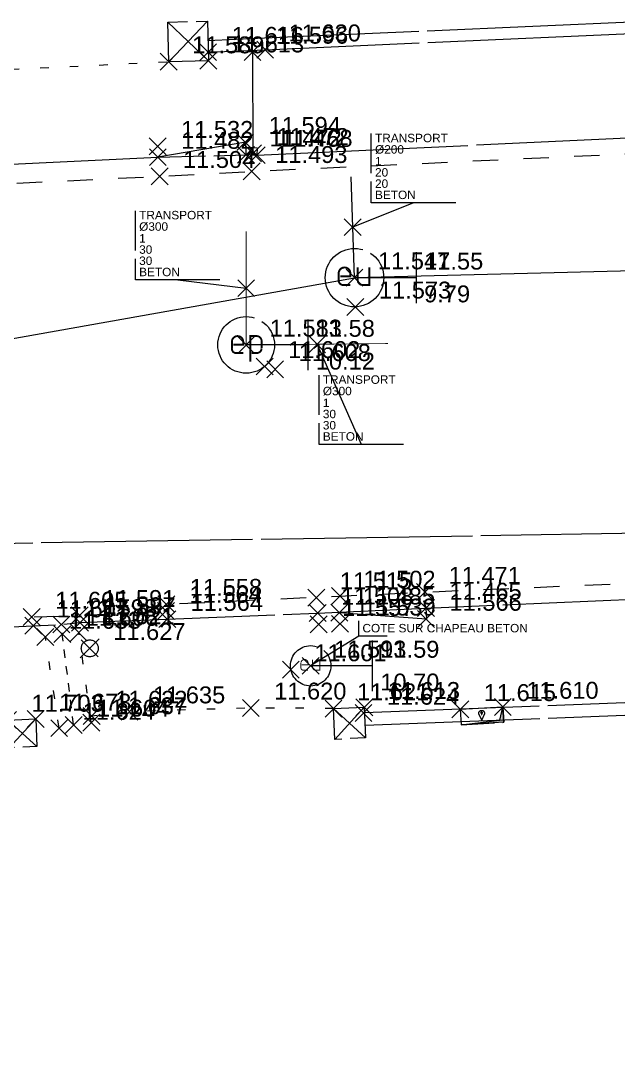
# Model space of a CAD drawing. Header units: metres. Extents: x 1224602 to 1224842, y 7187490 to 7187733.
# Drawn here: x 1224680.37 to 1224687.43, y 7187587.84 to 7187600.23 of the extents above; entities that cross this region are included whole.
import ezdxf
from ezdxf.enums import TextEntityAlignment as Align

# ---------------------------------------------------------------- set-up
doc = ezdxf.new("R2010")
doc.units = ezdxf.units.M
doc.header["$PDMODE"] = 3
doc.header["$PDSIZE"] = 0.1
for name, pattern in [('LL_0822', [2.5, 2.5, 0]), ('LL_0824', [0.35, 0.1, -0.25]), ('LL_0827', [0.2, 0.1, -0.1]), ('LL_0829', [0.6, 0.3, -0.3]), ('SL_1146', [2.5, 2.5, 0]), ('Socle_Continu', [2.5, 2.5, 0]), ('YL_2901', [2.5, 2.5, 0])]:
    doc.linetypes.add(name, pattern=pattern)
for name, color, linetype, lineweight in [('CLOTU_SCS', 212, 'Socle_Continu', 13), ('EAUPO_SCS', 140, 'Socle_Continu', 13), ('GAZFL_SCS', 40, 'Socle_Continu', 13), ('SIGTA_SCI', 7, 'Socle_Continu', 13), ('SIGTO_SCI', 255, 'Socle_Continu', 13), ('VOIRI_SCS', 7, 'Socle_Continu', 13)]:
    doc.layers.add(name, color=color, linetype=linetype, lineweight=lineweight)
for name, color, linetype, lineweight, true_color in [('EAUPL_PSI', 5, 'Socle_Continu', 13, 0x0000ff), ('EAUPL_SCI', 5, 'Socle_Continu', 13, 0x0000ff), ('EAUPL_SCS', 5, 'Socle_Continu', 13, 0x0000ff), ('EAUPL_SCT', 5, 'Socle_Continu', 13, 0x0000ff), ('EAUUS_PSI', 7, 'Socle_Continu', 13, 0x7f3f00), ('EAUUS_SCI', 7, 'Socle_Continu', 13, 0x7f3f00), ('EAUUS_SCS', 7, 'Socle_Continu', 13, 0x7f3f00), ('EAUUS_SCT', 7, 'Socle_Continu', 13, 0x7f3f00), ('SIGTS_PSS', 7, 'Socle_Continu', 13, 0x9966cc)]:
    doc.layers.add(name, color=color, linetype=linetype, lineweight=lineweight, true_color=true_color)
doc.styles.add('Reseaux', font='arial.ttf')
doc.styles.get("Standard").update_dxf_attribs({"font": 'arial.ttf'})
doc.styles.add('Style_2', font='WINGDNG3.TTF')
doc.linetypes.add('BL_0068', pattern='A,0.508,-0.254,["}",Style_2,S=0.254,R=0,X=-0.2,Y=-0.12],0.254', length=1.016)
doc.linetypes.add('BL_0101', pattern='A,3,-0.2,0.2,-0.381,["ep",Standard,S=0.254,R=0,X=-0.2,Y=-0.1],-0.381,0.2,-0.2', length=4.562)
doc.linetypes.add('CL_0181', pattern='A,3,-0.15,0.4,-0.381,["eu",Standard,S=0.254,R=0,X=-0.2,Y=-0.1],-0.381,0.4,-0.15', length=4.862)

# ---------------------------------------------------------------- blocks, each defined once
blk = doc.blocks.new('YP_1521')
at = {"layer": 'SIGTO_SCI', "color": 7, "linetype": 'Socle_Continu'}
blk.add_point((0, 0), dxfattribs=at)
at = {"layer": 'SIGTA_SCI', "linetype": 'Socle_Continu'}
blk.add_attdef('ALT', (0.278, 0.099), '', height=0.2, dxfattribs=at)
at = {"layer": 'SIGTA_SCI', "linetype": 'Socle_Continu', "flags": 9}
blk.add_attdef('CALQUE_ALT', (1.69, -1.18), '', height=0.2, dxfattribs=at)
at = {"layer": 'SIGTO_SCI', "linetype": 'Socle_Continu', "flags": 9}
for tag, p in [('ID', (1.69, 0.105)), ('NATURE', (1.69, -0.216)), ('FAMILLE', (1.69, -0.538)), ('CALQUE', (1.69, -0.859)), ('PCRS', (1.69, -1.823))]:
    blk.add_attdef(tag, p, '', height=0.2, dxfattribs=at)
blk = doc.blocks.new('CP_0162')
at = {"layer": 'EAUUS_SCS', "linetype": 'Socle_Continu', "const_width": 0.025, "flags": 128}
for points in [[(-0.063, -0.111), (-0.174, -0.111, -0.405328), (-0.241, -0.045), (-0.241, 0.067, -0.999132), (-0.063, 0.067), (-0.063, 0.022), (-0.218, 0.022)], [(0.048, 0.155), (0.048, -0.034, 0.410802), (0.125, -0.111), (0.225, -0.111), (0.225, 0.155)]]:
    blk.add_lwpolyline(points, format="xyb", dxfattribs=at)
at = {"layer": 'EAUUS_SCS', "linetype": 'Socle_Continu'}
blk.add_circle((0, 0), 0.5, dxfattribs=at)
at = {"layer": 'EAUUS_SCS', "linetype": 'Socle_Continu', "flags": 9}
for tag, p in [('ID', (0.918, 0.522)), ('NATURE', (0.918, 0.2)), ('FAMILLE', (0.918, -0.121)), ('CALQUE', (0.918, -0.442)), ('PCRS', (0.918, -0.763))]:
    blk.add_attdef(tag, p, '', height=0.2, dxfattribs=at)
blk = doc.blocks.new('AP_0001')
at = {"layer": 'EAUPO_SCS', "linetype": 'Socle_Continu'}
blk.add_line((0.113, 0.113), (-0.113, -0.113), dxfattribs=at)
blk.add_circle((0, 0), 0.1, dxfattribs=at)
at = {"layer": 'EAUPO_SCS', "linetype": 'Socle_Continu', "flags": 9}
for tag, p in [('ID', (0.809, 0.507)), ('NATURE', (0.809, 0.186)), ('FAMILLE', (0.809, -0.135)), ('CALQUE', (0.809, -0.456)), ('PCRS', (0.809, -0.778))]:
    blk.add_attdef(tag, p, '', height=0.2, dxfattribs=at)
blk = doc.blocks.new('CP_0161')
at = {"layer": 'EAUUS_SCS', "linetype": 'Socle_Continu', "const_width": 0.0333, "flags": 128}
for points in [[(-0.071, -0.125), (-0.195, -0.125, -0.405328), (-0.27, -0.05), (-0.27, 0.075, -0.999132), (-0.071, 0.075), (-0.071, 0.025), (-0.245, 0.025)], [(0.054, 0.175), (0.054, -0.038, 0.410802), (0.141, -0.125), (0.253, -0.125), (0.253, 0.175)]]:
    blk.add_lwpolyline(points, format="xyb", dxfattribs=at)
at = {"layer": 'EAUUS_SCS', "linetype": 'Socle_Continu'}
blk.add_circle((0, 0), 0.5, dxfattribs=at)
at = {"layer": 'EAUUS_SCS', "linetype": 'Socle_Continu', "flags": 9}
for tag, p in [('ID', (0.989, 0.577)), ('NATURE', (0.989, 0.255)), ('FAMILLE', (0.989, -0.066)), ('CALQUE', (0.989, -0.387)), ('PCRS', (0.989, -0.709)), ('TYPE', (0.989, -1.03))]:
    blk.add_attdef(tag, p, '', height=0.2, dxfattribs=at)
blk = doc.blocks.new('BP_0081')
at = {"layer": 'EAUPL_SCS', "linetype": 'Socle_Continu', "const_width": 0.0333, "flags": 128}
for points in [[(-0.051, -0.144), (-0.176, -0.144, -0.424), (-0.251, -0.069), (-0.251, 0.056, -0.997785), (-0.051, 0.056), (-0.051, 0.006), (-0.226, 0.006)], [(0.073, -0.295), (0.073, 0.156), (0.186, 0.156, -0.410802), (0.273, 0.068), (0.273, -0.062, -0.396178), (0.186, -0.144), (0.098, -0.144)]]:
    blk.add_lwpolyline(points, format="xyb", dxfattribs=at)
at = {"layer": 'EAUPL_SCS', "linetype": 'Socle_Continu'}
blk.add_circle((0, 0), 0.5, dxfattribs=at)
at = {"layer": 'EAUPL_SCS', "linetype": 'Socle_Continu', "flags": 9}
for tag, p in [('ID', (0.931, 0.67)), ('NATURE', (0.931, 0.348)), ('FAMILLE', (0.931, 0.027)), ('CALQUE', (0.931, -0.294)), ('PCRS', (0.931, -0.615)), ('TYPE', (0.931, -0.937))]:
    blk.add_attdef(tag, p, '', height=0.2, dxfattribs=at)
blk = doc.blocks.new('LP_0842')
at = {"layer": 'VOIRI_SCS', "linetype": 'Socle_Continu', "flags": 128}
blk.add_lwpolyline([(1, 0), (1, 0.5), (0, 0)], dxfattribs=at)
at = {"layer": 'VOIRI_SCS', "linetype": 'Socle_Continu', "flags": 9}
for tag, p in [('ID', (1.488, 0.614)), ('NATURE', (1.488, 0.292)), ('FAMILLE', (1.488, -0.029)), ('CALQUE', (1.488, -0.35)), ('PCRS', (1.488, -0.672))]:
    blk.add_attdef(tag, p, '', height=0.2, dxfattribs=at)
blk = doc.blocks.new('BP_0091')
at = {"layer": 'EAUPL_SCS', "linetype": 'Socle_Continu'}
h = blk.add_hatch(color=256, dxfattribs=at)
h.dxf.hatch_style = 1
h.paths.add_polyline_path([(0.094, 0), (0.906, 0, 0.388383)])
blk.add_line((0.906, 0), (0.094, 0), dxfattribs=at)
at = {"layer": 'EAUPL_SCS', "linetype": 'Socle_Continu', "flags": 128}
blk.add_lwpolyline([(0, 0), (0, 0.505), (1, 0.505), (1, 0)], close=True, dxfattribs=at)
at = {"layer": 'EAUPL_SCS', "linetype": 'Socle_Continu'}
blk.add_arc((0.5, -0.444), 0.602, 47.54938, 132.45062, dxfattribs=at)
at = {"layer": 'EAUPL_SCS', "linetype": 'Socle_Continu', "flags": 9}
for tag, p in [('NATURE', (1.448, 0.587)), ('ID', (1.448, 0.909)), ('CALQUE', (1.448, -0.055)), ('FAMILLE', (1.448, 0.266)), ('PCRS', (1.448, -0.377))]:
    blk.add_attdef(tag, p, '', height=0.2, dxfattribs=at)
blk = doc.blocks.new('LP_0841')
at = {"layer": 'VOIRI_SCS', "linetype": 'Socle_Continu', "flags": 128}
blk.add_lwpolyline([(0, 0), (0, 0.5), (1, 0)], dxfattribs=at)
at = {"layer": 'VOIRI_SCS', "linetype": 'Socle_Continu', "flags": 9}
for tag, p in [('ID', (1.428, 0.548)), ('NATURE', (1.428, 0.227)), ('FAMILLE', (1.428, -0.095)), ('CALQUE', (1.428, -0.416)), ('PCRS', (1.428, -0.737))]:
    blk.add_attdef(tag, p, '', height=0.2, dxfattribs=at)
blk = doc.blocks.new('JP_0703')
at = {"layer": 'GAZFL_SCS', "linetype": 'Socle_Continu'}
blk.add_hatch(color=256, dxfattribs=at).paths.add_polyline_path([(0, 0), (0, 0.359), (1, 0.359), (0.088, 0.3)])
h = blk.add_hatch(color=256, dxfattribs=at)
edge = h.paths.add_edge_path()
edge.add_line((0.505, 0.179), (0.471, 0.106))
edge.add_line((0.471, 0.106), (0.471, 0.096))
edge.add_ellipse((0.505, 0.099), major_axis=(-0.0336, 0), ratio=0.758629, start_angle=5.446, end_angle=174.554)
edge.add_line((0.538, 0.096), (0.538, 0.106))
edge.add_line((0.538, 0.106), (0.505, 0.179))
at = {"layer": 'GAZFL_SCS', "linetype": 'Socle_Continu', "flags": 128}
blk.add_lwpolyline([(0, 0.359), (0, 0), (1, 0), (1, 0.359)], close=True, dxfattribs=at)
at = {"layer": 'GAZFL_SCS', "linetype": 'Socle_Continu'}
blk.add_lwpolyline([(0, 0), (0, 0.359), (1, 0.359), (0.088, 0.3)], close=True, dxfattribs=at)
blk.add_lwpolyline([(0.578, 0.106), (0.578, 0.124), (0.505, 0.281), (0.432, 0.124), (0.432, 0.106, 0.066358), (0.436, 0.095, 0.1059), (0.452, 0.076, 0.086348), (0.476, 0.064, 0.076263), (0.505, 0.059, 0.076263), (0.534, 0.064, 0.086348), (0.557, 0.076, 0.1059), (0.574, 0.095, 0.066358)], format="xyb", close=True, dxfattribs=at)
at = {"layer": 'GAZFL_SCS', "linetype": 'Socle_Continu', "flags": 9}
for tag, p in [('ID', (1.013, 0.696)), ('NATURE', (1.013, 0.374)), ('FAMILLE', (1.013, 0.053)), ('CALQUE', (1.013, -0.268)), ('PCRS', (1.013, -0.589))]:
    blk.add_attdef(tag, p, '', height=0.2, dxfattribs=at)
blk = doc.blocks.new('SP_1162')
at = {"layer": 'CLOTU_SCS', "linetype": 'Socle_Continu'}
for p, q in [((0, 0), (1, 1)), ((0, 1), (1, 0))]:
    blk.add_line(p, q, dxfattribs=at)
at = {"layer": 'CLOTU_SCS', "linetype": 'Socle_Continu', "flags": 128}
blk.add_lwpolyline([(1, 0), (0, 0), (0, 1), (1, 1)], close=True, dxfattribs=at)
at = {"layer": 'CLOTU_SCS', "linetype": 'Socle_Continu', "flags": 9}
for tag, p in [('ID', (1.089, 0.299)), ('NATURE', (1.089, -0.022)), ('FAMILLE', (1.089, -0.344)), ('CALQUE', (1.089, -0.665)), ('PCRS', (1.089, -0.986))]:
    blk.add_attdef(tag, p, '', height=0.2, dxfattribs=at)
blk = doc.blocks.new('*U73')
at = {"layer": 'EAUUS_SCI', "linetype": 'Socle_Continu'}
blk.add_line((1.138, 0.705), (0, 0), dxfattribs=at)
at = {"layer": 'EAUUS_SCI', "linetype": 'Socle_Continu', "flags": 128}
blk.add_lwpolyline([(1.811, 0.705), (1.138, 0.705), (1.138, 1.062)], dxfattribs=at)
at = {"layer": 'EAUUS_SCI', "linetype": 'Socle_Continu'}
blk.add_point((0, 0), dxfattribs=at)
blk.add_attdef('TXT', (1.226, 0.792), '', height=0.2, dxfattribs=at)
at = {"layer": 'EAUUS_SCI', "linetype": 'Socle_Continu', "flags": 9}
for tag, p in [('ID', (1.967, 0.144)), ('NATURE', (1.967, -0.177)), ('FAMILLE', (1.967, -0.499)), ('CALQUE', (1.967, -0.82)), ('PCRS', (1.967, -1.141))]:
    blk.add_attdef(tag, p, '', height=0.2, dxfattribs=at)
blk = doc.blocks.new('CP_2101')
at = {"layer": 'EAUUS_PSI', "linetype": 'Socle_Continu'}
blk.add_line((0.733, 0), (0, 0), dxfattribs=at)
at = {"layer": 'EAUUS_PSI', "linetype": 'Socle_Continu', "flags": 128}
blk.add_lwpolyline([(0.733, -0.3), (0.733, 0.3)], dxfattribs=at)
at = {"layer": 'EAUUS_PSI', "linetype": 'Socle_Continu'}
blk.add_point((0, 0), dxfattribs=at)
at = {"layer": 'EAUUS_PSI', "linetype": 'Socle_Continu', "style": 'Reseaux', "flags": 9}
for tag, p in [('ID', (2.525, 0.541)), ('NATURE', (2.525, 0.22))]:
    blk.add_attdef(tag, p, '', height=0.2, dxfattribs=at)
at = {"layer": 'EAUUS_PSI', "linetype": 'Socle_Continu'}
for tag, p in [('TAMPON', (0.824, 0.196)), ('RADIER', (0.824, -0.192))]:
    blk.add_attdef(tag, text='', height=0.2, dxfattribs=at).set_placement(p, align=Align.MIDDLE_LEFT)
at = {"layer": 'EAUUS_PSI', "linetype": 'Socle_Continu', "flags": 9}
for tag, p in [('FAMILLE', (2.525, -0.101)), ('CALQUE', (2.525, -0.423))]:
    blk.add_attdef(tag, p, '', height=0.2, dxfattribs=at)
blk = doc.blocks.new('*U74')
at = {"layer": 'EAUUS_SCI', "linetype": 'Socle_Continu'}
blk.add_line((1.439, 0.578), (0, 0), dxfattribs=at)
at = {"layer": 'EAUUS_SCI', "linetype": 'Socle_Continu', "flags": 128}
blk.add_lwpolyline([(2.439, 0.578), (0.439, 0.578), (0.439, 2.216)], dxfattribs=at)
at = {"layer": 'EAUUS_SCI', "linetype": 'Socle_Continu'}
blk.add_point((0, 0), dxfattribs=at)
for tag, p in [('TYPE', (0.528, 2.011)), ('DIAM', (0.528, 1.741)), ('NBR', (0.528, 1.462)), ('LARG', (0.528, 1.197)), ('HAUT', (0.528, 0.931)), ('MATER', (0.528, 0.665))]:
    blk.add_attdef(tag, p, '', height=0.2, dxfattribs=at)
at = {"layer": 'EAUUS_SCI', "linetype": 'Socle_Continu', "flags": 9}
for tag, p in [('ID', (2.47, 1.418)), ('NATURE', (2.47, 1.097)), ('FAMILLE', (2.47, 0.776)), ('CALQUE', (2.47, 0.454))]:
    blk.add_attdef(tag, p, '', height=0.2, dxfattribs=at)
blk = doc.blocks.new('*U52')
at = {"layer": 'EAUPL_PSI', "linetype": 'Socle_Continu'}
blk.add_line((0.733, 0), (0, 0), dxfattribs=at)
at = {"layer": 'EAUPL_PSI', "linetype": 'Socle_Continu', "flags": 128}
blk.add_lwpolyline([(0.733, -0.3), (0.733, 0.3)], dxfattribs=at)
at = {"layer": 'EAUPL_PSI', "linetype": 'Socle_Continu'}
blk.add_point((0, 0), dxfattribs=at)
for tag, p in [('TAMPON', (0.824, 0.196)), ('RADIER', (0.824, -0.192))]:
    blk.add_attdef(tag, text='', height=0.2, dxfattribs=at).set_placement(p, align=Align.MIDDLE_LEFT)
at = {"layer": 'EAUPL_PSI', "linetype": 'Socle_Continu', "style": 'Reseaux', "flags": 9}
for tag, p in [('ID', (2.428, 0.07)), ('NATURE', (2.428, -0.251))]:
    blk.add_attdef(tag, p, '', height=0.2, dxfattribs=at)
at = {"layer": 'EAUPL_PSI', "linetype": 'Socle_Continu', "flags": 9}
for tag, p in [('FAMILLE', (2.428, -0.573)), ('CALQUE', (2.428, -0.894))]:
    blk.add_attdef(tag, p, '', height=0.2, dxfattribs=at)
blk = doc.blocks.new('*U54')
at = {"layer": 'EAUPL_SCI', "linetype": 'Socle_Continu'}
blk.add_line((1.047, -2.371), (0, 0), dxfattribs=at)
at = {"layer": 'EAUPL_SCI', "linetype": 'Socle_Continu', "flags": 128}
blk.add_lwpolyline([(2.047, -2.371), (0.047, -2.371), (0.047, -0.732)], dxfattribs=at)
at = {"layer": 'EAUPL_SCI', "linetype": 'Socle_Continu'}
blk.add_point((0, 0), dxfattribs=at)
at = {"layer": 'EAUPL_SCI', "linetype": 'Socle_Continu', "flags": 9}
for tag, p in [('ID', (2.47, 1.418)), ('NATURE', (2.47, 1.097)), ('FAMILLE', (2.47, 0.776)), ('CALQUE', (2.47, 0.454))]:
    blk.add_attdef(tag, p, '', height=0.2, dxfattribs=at)
at = {"layer": 'EAUPL_SCI', "linetype": 'Socle_Continu'}
for tag, p in [('TYPE', (0.135, -0.937)), ('DIAM', (0.135, -1.208)), ('NBR', (0.135, -1.486)), ('LARG', (0.135, -1.752)), ('HAUT', (0.135, -2.018)), ('MATER', (0.135, -2.283))]:
    blk.add_attdef(tag, p, '', height=0.2, dxfattribs=at)
blk = doc.blocks.new('*U75')
at = {"layer": 'EAUPL_SCI', "linetype": 'Socle_Continu'}
blk.add_line((-1.62, 0.195), (0, 0), dxfattribs=at)
at = {"layer": 'EAUPL_SCI', "linetype": 'Socle_Continu', "flags": 128}
blk.add_lwpolyline([(-0.62, 0.195), (-2.62, 0.195), (-2.62, 1.834)], dxfattribs=at)
at = {"layer": 'EAUPL_SCI', "linetype": 'Socle_Continu'}
blk.add_point((0, 0), dxfattribs=at)
for tag, p in [('TYPE', (-2.531, 1.629)), ('DIAM', (-2.531, 1.359)), ('NBR', (-2.531, 1.08)), ('LARG', (-2.531, 0.814)), ('HAUT', (-2.531, 0.549)), ('MATER', (-2.531, 0.283))]:
    blk.add_attdef(tag, p, '', height=0.2, dxfattribs=at)
at = {"layer": 'EAUPL_SCI', "linetype": 'Socle_Continu', "flags": 9}
for tag, p in [('ID', (2.47, 1.418)), ('NATURE', (2.47, 1.097)), ('FAMILLE', (2.47, 0.776)), ('CALQUE', (2.47, 0.454))]:
    blk.add_attdef(tag, p, '', height=0.2, dxfattribs=at)

msp = doc.modelspace()

# ---------------------------------------------------------------- linework, layer by layer
at = {"layer": 'CLOTU_SCS', "linetype": 'SL_1146', "flags": 128}
for points in [[(1224682.579, 7187599.997), (1224683.253, 7187600.026), (1224687.785, 7187600.227)], [(1224682.585, 7187599.857), (1224683.259, 7187599.886), (1224687.792, 7187600.088)], [(1224689.1, 7187592.216), (1224684.435, 7187592.035)], [(1224689.105, 7187592.066), (1224684.441, 7187591.885)]]:
    msp.add_lwpolyline(points, dxfattribs=at)
at = {"layer": 'EAUPL_SCS', "linetype": 'BL_0068', "flags": 128}
msp.add_lwpolyline([(1224683.109, 7187599.859), (1224683.115, 7187598.659)], dxfattribs=at)
at = {"layer": 'EAUPL_SCT', "linetype": 'BL_0101', "const_width": 0.01, "flags": 128}
for points in [[(1224683.034, 7187596.392), (1224683.034, 7187597.737)], [(1224684.714, 7187596.408), (1224683.034, 7187596.392)]]:
    msp.add_lwpolyline(points, dxfattribs=at)
at = {"layer": 'EAUUS_SCT', "linetype": 'CL_0181', "flags": 128}
for points in [[(1224684.316, 7187597.188), (1224684.275, 7187598.383)], [(1224708.396, 7187597.788), (1224684.316, 7187597.188)], [(1224656.32, 7187592.21), (1224684.316, 7187597.188)]]:
    msp.add_lwpolyline(points, dxfattribs=at)
at = {"layer": 'SIGTS_PSS', "linetype": 'YL_2901', "flags": 128}
msp.add_lwpolyline([(1224634.276, 7187497.942), (1224637.589, 7187551.832), (1224655.154, 7187593.64), (1224718.643, 7187594.665)], dxfattribs=at)
at = {"layer": 'VOIRI_SCS', "linetype": 'LL_0824', "flags": 128}
for points in [[(1224678.85, 7187599.588), (1224682.118, 7187599.745)], [(1224680.822, 7187591.855), (1224680.659, 7187592.933)], [(1224681.202, 7187591.921), (1224681.055, 7187592.986)], [(1224684.068, 7187592.087), (1224683.089, 7187592.095), (1224681.654, 7187592.05), (1224681.207, 7187591.998)]]:
    msp.add_lwpolyline(points, dxfattribs=at)
at = {"layer": 'VOIRI_SCS', "linetype": 'LL_0822', "flags": 128}
for points in [[(1224683.161, 7187598.638), (1224689.809, 7187598.948)], [(1224669.667, 7187598.049), (1224672.762, 7187598.168), (1224673.786, 7187598.193), (1224677.872, 7187598.4), (1224678.906, 7187598.465), (1224681.989, 7187598.615), (1224683.033, 7187598.642)]]:
    msp.add_lwpolyline(points, dxfattribs=at)
at = {"layer": 'VOIRI_SCS', "linetype": 'LL_0829', "flags": 128}
for points in [[(1224626.147, 7187507.126), (1224626.521, 7187507.169), (1224627.563, 7187507.319), (1224628.544, 7187507.585), (1224628.972, 7187507.797), (1224629.408, 7187508.107), (1224629.818, 7187508.435), (1224630.152, 7187508.77), (1224630.681, 7187509.335), (1224631.353, 7187510.085, 0.02522), (1224632.919, 7187512.078, 0.014512), (1224634.564, 7187514.555, 0.098052), (1224635.533, 7187517.116, 0.026815), (1224635.739, 7187518.935), (1224635.913, 7187521.882), (1224636.099, 7187525.273), (1224636.469, 7187532.058), (1224636.644, 7187535.205), (1224636.808, 7187538.367), (1224636.86, 7187539.359), (1224637.201, 7187545.57), (1224637.271, 7187546.685, -0.038044), (1224637.467, 7187549.194, -0.007798), (1224637.904, 7187551.747, -0.018751), (1224638.369, 7187553.8, -0.001515), (1224638.884, 7187555.711), (1224639.154, 7187556.704), (1224639.434, 7187557.663), (1224640.566, 7187561.437), (1224641.354, 7187564.078), (1224641.646, 7187565.104), (1224642.436, 7187567.823), (1224643.405, 7187571.094), (1224644.888, 7187576.192), (1224646.09, 7187580.337), (1224646.548, 7187581.738), (1224646.796, 7187582.433), (1224647.064, 7187583.119), (1224647.367, 7187583.815), (1224647.698, 7187584.498), (1224648.051, 7187585.17), (1224648.428, 7187585.836), (1224648.818, 7187586.481), (1224649.228, 7187587.12), (1224649.658, 7187587.746), (1224650.106, 7187588.358), (1224650.505, 7187588.868), (1224650.919, 7187589.366), (1224651.347, 7187589.852), (1224651.789, 7187590.324), (1224652.127, 7187590.665), (1224652.247, 7187590.781), (1224652.718, 7187591.224), (1224653.199, 7187591.656), (1224653.688, 7187592.08), (1224654.488, 7187592.748), (1224654.897, 7187593.07), (1224655.294, 7187593.367), (1224655.314, 7187593.382), (1224655.741, 7187593.68), (1224656.176, 7187593.967), (1224656.619, 7187594.241), (1224657.069, 7187594.504), (1224657.537, 7187594.763), (1224658.011, 7187595.012), (1224658.49, 7187595.25), (1224658.861, 7187595.426), (1224658.973, 7187595.478), (1224659.951, 7187595.91), (1224660.941, 7187596.317), (1224661.764, 7187596.636), (1224662.18, 7187596.783), (1224662.599, 7187596.918), (1224663.023, 7187597.036), (1224663.16, 7187597.071), (1224663.451, 7187597.136), (1224663.883, 7187597.223), (1224664.315, 7187597.309), (1224664.968, 7187597.446), (1224665.147, 7187597.478), (1224665.989, 7187597.591), (1224666.655, 7187597.663), (1224666.997, 7187597.694), (1224667.322, 7187597.717), (1224668.66, 7187597.775), (1224672.782, 7187597.942), (1224678.914, 7187598.238), (1224682.01, 7187598.389), (1224683.1, 7187598.447), (1224689.8, 7187598.76)], [(1224644.078, 7187501.549), (1224644.034, 7187501.501), (1224643.744, 7187501.853), (1224643.4, 7187502.386), (1224642.906, 7187503.228, -0.027651), (1224642.139, 7187504.723, -0.022541), (1224641.356, 7187506.72, -0.043092), (1224640.786, 7187509.024, -0.028132), (1224640.574, 7187511.143, -0.024631), (1224640.583, 7187512.888), (1224641.255, 7187525.171), (1224641.628, 7187532.271), (1224641.993, 7187538.915), (1224642.31, 7187544.784, -0.030432), (1224642.672, 7187549.009, -0.025828), (1224643.388, 7187552.575, -0.008562), (1224643.682, 7187553.653), (1224645.116, 7187558.567), (1224647.474, 7187566.627), (1224649.683, 7187574.216), (1224651.163, 7187579.297), (1224651.544, 7187580.298), (1224651.945, 7187581.288), (1224652.158, 7187581.776), (1224652.383, 7187582.258), (1224652.622, 7187582.733), (1224652.877, 7187583.198), (1224653.155, 7187583.661), (1224653.451, 7187584.114), (1224653.761, 7187584.558), (1224654.086, 7187584.992), (1224654.422, 7187585.419), (1224654.768, 7187585.838), (1224655.48, 7187586.655), (1224655.822, 7187587.022), (1224656.176, 7187587.378), (1224656.54, 7187587.723), (1224656.915, 7187588.057), (1224657.299, 7187588.382), (1224657.693, 7187588.696), (1224658.094, 7187589), (1224658.137, 7187589.031), (1224658.504, 7187589.294), (1224658.92, 7187589.578), (1224659.345, 7187589.85), (1224659.777, 7187590.11), (1224660.215, 7187590.357), (1224660.662, 7187590.589), (1224661.115, 7187590.806), (1224661.575, 7187591.007), (1224662.041, 7187591.191), (1224662.539, 7187591.367), (1224662.704, 7187591.423), (1224663.372, 7187591.642), (1224664.291, 7187591.936), (1224664.586, 7187592.025), (1224665.2, 7187592.193), (1224665.821, 7187592.332), (1224666.454, 7187592.435), (1224667.092, 7187592.512), (1224667.407, 7187592.545), (1224667.731, 7187592.577), (1224668.371, 7187592.63), (1224669.161, 7187592.668), (1224669.953, 7187592.689), (1224673.106, 7187592.813), (1224674.4, 7187592.888), (1224680.497, 7187593.17), (1224681.064, 7187593.191), (1224682.086, 7187593.241), (1224682.09, 7187593.323), (1224684.143, 7187593.419), (1224685.151, 7187593.466), (1224697.274, 7187593.986), (1224699.248, 7187594.079), (1224702.348, 7187594.199), (1224703.565, 7187594.262), (1224708.929, 7187594.505), (1224709.755, 7187594.546), (1224709.931, 7187594.717)]]:
    msp.add_lwpolyline(points, format="xyb", dxfattribs=at)
at = {"layer": 'VOIRI_SCS', "linetype": 'LL_0822', "flags": 128}
msp.add_lwpolyline([(1224647.162, 7187498.596), (1224646.663, 7187498.828), (1224646.236, 7187499.121), (1224645.86, 7187499.464), (1224645.497, 7187499.852), (1224645.129, 7187500.244), (1224644.781, 7187500.628), (1224644.467, 7187501.042), (1224644.078, 7187501.549), (1224643.481, 7187502.422), (1224642.986, 7187503.255, -0.032483), (1224642.213, 7187504.765, -0.019871), (1224641.447, 7187506.749, -0.04358), (1224640.88, 7187509.051, -0.026917), (1224640.67, 7187511.128, -0.025481), (1224640.678, 7187512.874), (1224641.356, 7187525.176), (1224641.741, 7187532.291), (1224642.087, 7187538.898), (1224642.402, 7187544.764, -0.039951), (1224642.76, 7187548.994, -0.018811), (1224643.494, 7187552.584, -0.010668), (1224643.773, 7187553.63), (1224645.203, 7187558.561), (1224647.561, 7187566.605), (1224649.777, 7187574.205), (1224651.248, 7187579.269), (1224651.634, 7187580.271), (1224652.039, 7187581.263), (1224652.253, 7187581.752), (1224652.479, 7187582.236), (1224652.718, 7187582.712), (1224652.956, 7187583.152), (1224652.972, 7187583.181), (1224653.244, 7187583.64), (1224653.532, 7187584.09), (1224653.836, 7187584.531), (1224654.154, 7187584.962), (1224654.485, 7187585.384), (1224654.828, 7187585.797), (1224655.182, 7187586.2), (1224655.546, 7187586.594), (1224655.895, 7187586.954), (1224656.251, 7187587.305), (1224656.614, 7187587.648), (1224656.986, 7187587.982), (1224657.366, 7187588.307), (1224657.754, 7187588.622), (1224658.151, 7187588.927), (1224658.197, 7187588.962), (1224658.556, 7187589.223), (1224658.969, 7187589.508), (1224659.39, 7187589.781), (1224659.819, 7187590.042), (1224660.256, 7187590.289), (1224660.7, 7187590.521), (1224661.151, 7187590.738), (1224661.609, 7187590.938), (1224662.075, 7187591.121), (1224662.582, 7187591.298), (1224662.716, 7187591.341), (1224663.04, 7187591.442), (1224663.364, 7187591.542), (1224664.326, 7187591.854), (1224664.601, 7187591.939), (1224665.228, 7187592.111), (1224665.862, 7187592.253), (1224666.486, 7187592.358), (1224667.114, 7187592.434), (1224667.424, 7187592.462), (1224667.745, 7187592.485), (1224668.377, 7187592.52), (1224669.954, 7187592.588), (1224673.122, 7187592.741), (1224674.389, 7187592.78), (1224680.515, 7187593.068), (1224680.849, 7187593.082), (1224681.068, 7187593.105), (1224682.101, 7187593.145), (1224683.879, 7187593.218), (1224685.161, 7187593.277), (1224697.286, 7187593.798), (1224699.182, 7187593.881)], format="xyb", dxfattribs=at)
at = {"layer": 'VOIRI_SCS', "linetype": 'LL_0827', "flags": 128}
msp.add_lwpolyline([(1224680.993, 7187591.893), (1224680.859, 7187592.968), (1224680.849, 7187593.082)], dxfattribs=at)

# ---------------------------------------------------------------- block references
at = {"layer": 'CLOTU_SCS', "color": 6, "linetype": 'Socle_Continu'}
for p, xscale, yscale, rotation in [((1224682.118, 7187599.745), 0.4694526511567518, 0.4694526511567518, 1.330931618487915), ((1224684.432, 7187592.102), 0.3636375601503021, 0.3636375601503021, 182.5052602214744), ((1224680.544, 7187591.964), 0.3277035540571264, 0.3277035540571264, 182.1954820667862)]:
    msp.add_blockref('SP_1162', p, dxfattribs=dict(at, xscale=xscale, yscale=yscale, rotation=rotation))
at = {"layer": 'EAUPL_PSI', "linetype": 'Socle_Continu'}
msp.add_blockref('*U52', (1224683.034, 7187596.392), dxfattribs=at).add_auto_attribs({'TAMPON': '11.58', 'RADIER': '10.12'})
at = {"layer": 'EAUPL_SCI', "linetype": 'Socle_Continu', "xscale": 0.5, "yscale": 0.5, "zscale": 0.5}
for name, p in [('*U75', (1224683.034, 7187597.064)), ('*U54', (1224683.874, 7187596.4))]:
    msp.add_blockref(name, p, dxfattribs=at).add_auto_attribs({'TYPE': 'TRANSPORT', 'DIAM': 'Ø300', 'NBR': '1', 'LARG': '30', 'HAUT': '30', 'MATER': 'BETON'})
at = {"layer": 'EAUPL_SCS', "linetype": 'Socle_Continu', "xscale": 0.1277126456111578, "yscale": 0.17, "rotation": 358.1769069478706}
msp.add_blockref('BP_0091', (1224683.033, 7187598.642), dxfattribs=at)
at = {"layer": 'EAUPL_SCS', "linetype": 'Socle_Continu', "xscale": 0.6706956275818282, "yscale": 0.6706956275818282}
msp.add_blockref('BP_0081', (1224683.034, 7187596.392), dxfattribs=at)
at = {"layer": 'EAUPO_SCS', "linetype": 'Socle_Continu'}
msp.add_blockref('AP_0001', (1224681.184, 7187592.8), dxfattribs=at)
at = {"layer": 'EAUUS_PSI', "linetype": 'Socle_Continu'}
for p, values in [((1224684.316, 7187597.188), {'TAMPON': '11.55', 'RADIER': '9.79'}), ((1224683.797, 7187592.593), {'TAMPON': '11.59', 'RADIER': '10.70'})]:
    msp.add_blockref('CP_2101', p, dxfattribs=at).add_auto_attribs(values)
at = {"layer": 'EAUUS_SCI', "linetype": 'Socle_Continu', "xscale": 0.5, "yscale": 0.5, "zscale": 0.5}
for name, p, values in [('*U74', (1224684.295, 7187597.786), {'TYPE': 'TRANSPORT', 'DIAM': 'Ø200', 'NBR': '1', 'LARG': '20', 'HAUT': '20', 'MATER': 'BETON'}), ('*U73', (1224683.797, 7187592.593), {'TXT': 'COTE SUR CHAPEAU BETON'})]:
    msp.add_blockref(name, p, dxfattribs=at).add_auto_attribs(values)
at = {"layer": 'EAUUS_SCS', "linetype": 'Socle_Continu'}
for name, p, xscale, yscale in [('CP_0161', (1224684.316, 7187597.188), 0.6923531131976904, 0.6923531131976904), ('CP_0162', (1224683.797, 7187592.593), 0.4778842296443762, 0.4778842296443762)]:
    msp.add_blockref(name, p, dxfattribs=dict(at, xscale=xscale, yscale=yscale))
at = {"layer": 'GAZFL_SCS', "linetype": 'Socle_Continu', "xscale": 0.5047439710404651, "yscale": 0.5047439710404651, "rotation": 183.148661648755}
msp.add_blockref('JP_0703', (1224686.071, 7187592.105), dxfattribs=at)
at = {"layer": 'SIGTO_SCI', "linetype": 'Socle_Continu'}
ref = msp.add_blockref('YP_1521', (1224683.259, 7187599.886), dxfattribs=at)
ref.add_attrib('ALT', '11.630', (1224683.537, 7187599.985), dxfattribs={"layer": 'SIGTA_SCI', "linetype": 'Socle_Continu', "height": 0.2})
ref = msp.add_blockref('YP_1521', (1224682.585, 7187599.857), dxfattribs=at)
ref.add_attrib('ALT', '11.616', (1224682.863, 7187599.956), dxfattribs={"layer": 'SIGTA_SCI', "linetype": 'Socle_Continu', "height": 0.2})
ref = msp.add_blockref('YP_1521', (1224683.109, 7187599.859), dxfattribs=at)
ref.add_attrib('ALT', '11.596', (1224683.387, 7187599.958), dxfattribs={"layer": 'SIGTA_SCI', "linetype": 'Socle_Continu', "height": 0.2})
ref = msp.add_blockref('YP_1521', (1224682.118, 7187599.745), dxfattribs=at)
ref.add_attrib('ALT', '11.589', (1224682.396, 7187599.844), dxfattribs={"layer": 'SIGTA_SCI', "linetype": 'Socle_Continu', "height": 0.2})
ref = msp.add_blockref('YP_1521', (1224682.587, 7187599.756), dxfattribs=at)
ref.add_attrib('ALT', '11.613', (1224682.865, 7187599.855), dxfattribs={"layer": 'SIGTA_SCI', "linetype": 'Socle_Continu', "height": 0.2})
ref = msp.add_blockref('YP_1521', (1224683.022, 7187598.792), dxfattribs=at)
ref.add_attrib('ALT', '11.594', (1224683.3, 7187598.89), dxfattribs={"layer": 'SIGTA_SCI', "linetype": 'Socle_Continu', "height": 0.2})
ref = msp.add_blockref('YP_1521', (1224681.986, 7187598.744), dxfattribs=at)
ref.add_attrib('ALT', '11.532', (1224682.264, 7187598.843), dxfattribs={"layer": 'SIGTA_SCI', "linetype": 'Socle_Continu', "height": 0.2})
ref = msp.add_blockref('YP_1521', (1224683.115, 7187598.659), dxfattribs=at)
ref.add_attrib('ALT', '11.472', (1224683.393, 7187598.758), dxfattribs={"layer": 'SIGTA_SCI', "linetype": 'Socle_Continu', "height": 0.2})
ref = msp.add_blockref('YP_1521', (1224681.989, 7187598.615), dxfattribs=at)
ref.add_attrib('ALT', '11.482', (1224682.267, 7187598.714), dxfattribs={"layer": 'SIGTA_SCI', "linetype": 'Socle_Continu', "height": 0.2})
ref = msp.add_blockref('YP_1521', (1224683.033, 7187598.642), dxfattribs=at)
ref.add_attrib('ALT', '11.472', (1224683.311, 7187598.741), dxfattribs={"layer": 'SIGTA_SCI', "linetype": 'Socle_Continu', "height": 0.2})
ref = msp.add_blockref('YP_1521', (1224683.161, 7187598.638), dxfattribs=at)
ref.add_attrib('ALT', '11.468', (1224683.439, 7187598.737), dxfattribs={"layer": 'SIGTA_SCI', "linetype": 'Socle_Continu', "height": 0.2})
ref = msp.add_blockref('YP_1521', (1224683.1, 7187598.447), dxfattribs=at)
ref.add_attrib('ALT', '11.493', (1224683.378, 7187598.546), dxfattribs={"layer": 'SIGTA_SCI', "linetype": 'Socle_Continu', "height": 0.2})
ref = msp.add_blockref('YP_1521', (1224682.01, 7187598.389), dxfattribs=at)
ref.add_attrib('ALT', '11.504', (1224682.287, 7187598.487), dxfattribs={"layer": 'SIGTA_SCI', "linetype": 'Socle_Continu', "height": 0.2})
ref = msp.add_blockref('YP_1521', (1224684.316, 7187597.188), dxfattribs=at)
ref.add_attrib('ALT', '11.547', (1224684.594, 7187597.287), dxfattribs={"layer": 'SIGTA_SCI', "linetype": 'Socle_Continu', "height": 0.2})
ref = msp.add_blockref('YP_1521', (1224684.327, 7187596.842), dxfattribs=at)
ref.add_attrib('ALT', '11.573', (1224684.605, 7187596.941), dxfattribs={"layer": 'SIGTA_SCI', "linetype": 'Socle_Continu', "height": 0.2})
ref = msp.add_blockref('YP_1521', (1224683.034, 7187596.392), dxfattribs=at)
ref.add_attrib('ALT', '11.583', (1224683.312, 7187596.491), dxfattribs={"layer": 'SIGTA_SCI', "linetype": 'Socle_Continu', "height": 0.2})
ref = msp.add_blockref('YP_1521', (1224683.252, 7187596.137), dxfattribs=at)
ref.add_attrib('ALT', '11.602', (1224683.53, 7187596.236), dxfattribs={"layer": 'SIGTA_SCI', "linetype": 'Socle_Continu', "height": 0.2})
ref = msp.add_blockref('YP_1521', (1224683.377, 7187596.102), dxfattribs=at)
ref.add_attrib('ALT', '11.608', (1224683.655, 7187596.201), dxfattribs={"layer": 'SIGTA_SCI', "linetype": 'Socle_Continu', "height": 0.2})
ref = msp.add_blockref('YP_1521', (1224685.151, 7187593.466), dxfattribs=at)
ref.add_attrib('ALT', '11.471', (1224685.429, 7187593.564), dxfattribs={"layer": 'SIGTA_SCI', "linetype": 'Socle_Continu', "height": 0.2})
ref = msp.add_blockref('YP_1521', (1224682.09, 7187593.323), dxfattribs=at)
ref.add_attrib('ALT', '11.558', (1224682.368, 7187593.422), dxfattribs={"layer": 'SIGTA_SCI', "linetype": 'Socle_Continu', "height": 0.2})
ref = msp.add_blockref('YP_1521', (1224683.865, 7187593.401), dxfattribs=at)
ref.add_attrib('ALT', '11.515', (1224684.143, 7187593.499), dxfattribs={"layer": 'SIGTA_SCI', "linetype": 'Socle_Continu', "height": 0.2})
ref = msp.add_blockref('YP_1521', (1224684.143, 7187593.419), dxfattribs=at)
ref.add_attrib('ALT', '11.502', (1224684.421, 7187593.518), dxfattribs={"layer": 'SIGTA_SCI', "linetype": 'Socle_Continu', "height": 0.2})
ref = msp.add_blockref('YP_1521', (1224682.086, 7187593.241), dxfattribs=at)
ref.add_attrib('ALT', '11.564', (1224682.364, 7187593.339), dxfattribs={"layer": 'SIGTA_SCI', "linetype": 'Socle_Continu', "height": 0.2})
ref = msp.add_blockref('YP_1521', (1224683.879, 7187593.218), dxfattribs=at)
ref.add_attrib('ALT', '11.508', (1224684.157, 7187593.317), dxfattribs={"layer": 'SIGTA_SCI', "linetype": 'Socle_Continu', "height": 0.2})
ref = msp.add_blockref('YP_1521', (1224684.136, 7187593.221), dxfattribs=at)
ref.add_attrib('ALT', '11.485', (1224684.414, 7187593.32), dxfattribs={"layer": 'SIGTA_SCI', "linetype": 'Socle_Continu', "height": 0.2})
ref = msp.add_blockref('YP_1521', (1224685.161, 7187593.277), dxfattribs=at)
ref.add_attrib('ALT', '11.465', (1224685.439, 7187593.376), dxfattribs={"layer": 'SIGTA_SCI', "linetype": 'Socle_Continu', "height": 0.2})
ref = msp.add_blockref('YP_1521', (1224680.497, 7187593.17), dxfattribs=at)
ref.add_attrib('ALT', '11.605', (1224680.775, 7187593.269), dxfattribs={"layer": 'SIGTA_SCI', "linetype": 'Socle_Continu', "height": 0.2})
ref = msp.add_blockref('YP_1521', (1224680.849, 7187593.082), dxfattribs=at)
ref.add_attrib('ALT', '11.598', (1224681.126, 7187593.181), dxfattribs={"layer": 'SIGTA_SCI', "linetype": 'Socle_Continu', "height": 0.2})
ref = msp.add_blockref('YP_1521', (1224681.064, 7187593.191), dxfattribs=at)
ref.add_attrib('ALT', '11.591', (1224681.342, 7187593.29), dxfattribs={"layer": 'SIGTA_SCI', "linetype": 'Socle_Continu', "height": 0.2})
ref = msp.add_blockref('YP_1521', (1224681.068, 7187593.105), dxfattribs=at)
ref.add_attrib('ALT', '11.597', (1224681.346, 7187593.204), dxfattribs={"layer": 'SIGTA_SCI', "linetype": 'Socle_Continu', "height": 0.2})
ref = msp.add_blockref('YP_1521', (1224682.101, 7187593.145), dxfattribs=at)
ref.add_attrib('ALT', '11.564', (1224682.378, 7187593.244), dxfattribs={"layer": 'SIGTA_SCI', "linetype": 'Socle_Continu', "height": 0.2})
ref = msp.add_blockref('YP_1521', (1224683.892, 7187593.085), dxfattribs=at)
ref.add_attrib('ALT', '11.557', (1224684.17, 7187593.184), dxfattribs={"layer": 'SIGTA_SCI', "linetype": 'Socle_Continu', "height": 0.2})
ref = msp.add_blockref('YP_1521', (1224684.145, 7187593.09), dxfattribs=at)
ref.add_attrib('ALT', '11.539', (1224684.422, 7187593.189), dxfattribs={"layer": 'SIGTA_SCI', "linetype": 'Socle_Continu', "height": 0.2})
ref = msp.add_blockref('YP_1521', (1224685.162, 7187593.146), dxfattribs=at)
ref.add_attrib('ALT', '11.566', (1224685.44, 7187593.245), dxfattribs={"layer": 'SIGTA_SCI', "linetype": 'Socle_Continu', "height": 0.2})
ref = msp.add_blockref('YP_1521', (1224680.515, 7187593.068), dxfattribs=at)
ref.add_attrib('ALT', '11.607', (1224680.793, 7187593.167), dxfattribs={"layer": 'SIGTA_SCI', "linetype": 'Socle_Continu', "height": 0.2})
ref = msp.add_blockref('YP_1521', (1224680.859, 7187592.968), dxfattribs=at)
ref.add_attrib('ALT', '11.606', (1224681.137, 7187593.067), dxfattribs={"layer": 'SIGTA_SCI', "linetype": 'Socle_Continu', "height": 0.2})
ref = msp.add_blockref('YP_1521', (1224681.055, 7187592.986), dxfattribs=at)
ref.add_attrib('ALT', '11.621', (1224681.333, 7187593.085), dxfattribs={"layer": 'SIGTA_SCI', "linetype": 'Socle_Continu', "height": 0.2})
ref = msp.add_blockref('YP_1521', (1224680.659, 7187592.933), dxfattribs=at)
ref.add_attrib('ALT', '11.633', (1224680.937, 7187593.032), dxfattribs={"layer": 'SIGTA_SCI', "linetype": 'Socle_Continu', "height": 0.2})
ref = msp.add_blockref('YP_1521', (1224681.184, 7187592.8), dxfattribs=at)
ref.add_attrib('ALT', '11.627', (1224681.462, 7187592.899), dxfattribs={"layer": 'SIGTA_SCI', "linetype": 'Socle_Continu', "height": 0.2})
ref = msp.add_blockref('YP_1521', (1224683.797, 7187592.593), dxfattribs=at)
ref.add_attrib('ALT', '11.593', (1224684.075, 7187592.691), dxfattribs={"layer": 'SIGTA_SCI', "linetype": 'Socle_Continu', "height": 0.2})
ref = msp.add_blockref('YP_1521', (1224683.563, 7187592.548), dxfattribs=at)
ref.add_attrib('ALT', '11.601', (1224683.841, 7187592.647), dxfattribs={"layer": 'SIGTA_SCI', "linetype": 'Socle_Continu', "height": 0.2})
ref = msp.add_blockref('YP_1521', (1224683.089, 7187592.095), dxfattribs=at)
ref.add_attrib('ALT', '11.620', (1224683.366, 7187592.194), dxfattribs={"layer": 'SIGTA_SCI', "linetype": 'Socle_Continu', "height": 0.2})
ref = msp.add_blockref('YP_1521', (1224684.068, 7187592.087), dxfattribs=at)
ref.add_attrib('ALT', '11.621', (1224684.346, 7187592.185), dxfattribs={"layer": 'SIGTA_SCI', "linetype": 'Socle_Continu', "height": 0.2})
ref = msp.add_blockref('YP_1521', (1224684.432, 7187592.102), dxfattribs=at)
ref.add_attrib('ALT', '11.613', (1224684.71, 7187592.201), dxfattribs={"layer": 'SIGTA_SCI', "linetype": 'Socle_Continu', "height": 0.2})
ref = msp.add_blockref('YP_1521', (1224686.071, 7187592.105), dxfattribs=at)
ref.add_attrib('ALT', '11.610', (1224686.349, 7187592.203), dxfattribs={"layer": 'SIGTA_SCI', "linetype": 'Socle_Continu', "height": 0.2})
ref = msp.add_blockref('YP_1521', (1224680.544, 7187591.964), dxfattribs=at)
ref.add_attrib('ALT', '11.673', (1224680.822, 7187592.063), dxfattribs={"layer": 'SIGTA_SCI', "linetype": 'Socle_Continu', "height": 0.2})
ref = msp.add_blockref('YP_1521', (1224681.207, 7187591.998), dxfattribs=at)
ref.add_attrib('ALT', '11.622', (1224681.485, 7187592.097), dxfattribs={"layer": 'SIGTA_SCI', "linetype": 'Socle_Continu', "height": 0.2})
ref = msp.add_blockref('YP_1521', (1224681.654, 7187592.05), dxfattribs=at)
ref.add_attrib('ALT', '11.635', (1224681.932, 7187592.149), dxfattribs={"layer": 'SIGTA_SCI', "linetype": 'Socle_Continu', "height": 0.2})
ref = msp.add_blockref('YP_1521', (1224684.422, 7187592.034), dxfattribs=at)
ref.add_attrib('ALT', '11.624', (1224684.7, 7187592.133), dxfattribs={"layer": 'SIGTA_SCI', "linetype": 'Socle_Continu', "height": 0.2})
ref = msp.add_blockref('YP_1521', (1224685.567, 7187592.077), dxfattribs=at)
ref.add_attrib('ALT', '11.615', (1224685.845, 7187592.176), dxfattribs={"layer": 'SIGTA_SCI', "linetype": 'Socle_Continu', "height": 0.2})
ref = msp.add_blockref('YP_1521', (1224680.217, 7187591.952), dxfattribs=at)
ref.add_attrib('ALT', '11.703', (1224680.495, 7187592.05), dxfattribs={"layer": 'SIGTA_SCI', "linetype": 'Socle_Continu', "height": 0.2})
ref = msp.add_blockref('YP_1521', (1224680.822, 7187591.855), dxfattribs=at)
ref.add_attrib('ALT', '11.624', (1224681.1, 7187591.954), dxfattribs={"layer": 'SIGTA_SCI', "linetype": 'Socle_Continu', "height": 0.2})
ref = msp.add_blockref('YP_1521', (1224680.993, 7187591.893), dxfattribs=at)
ref.add_attrib('ALT', '11.604', (1224681.271, 7187591.992), dxfattribs={"layer": 'SIGTA_SCI', "linetype": 'Socle_Continu', "height": 0.2})
ref = msp.add_blockref('YP_1521', (1224681.202, 7187591.921), dxfattribs=at)
ref.add_attrib('ALT', '11.637', (1224681.48, 7187592.02), dxfattribs={"layer": 'SIGTA_SCI', "linetype": 'Socle_Continu', "height": 0.2})
at = {"layer": 'VOIRI_SCS', "linetype": 'Socle_Continu'}
for name, p, xscale, yscale, zscale, rotation in [('LP_0842', (1224681.989, 7187598.615), 1.0444, 0.2999248169484665, 1.999999999529217, 1.458933429425609), ('LP_0841', (1224685.161, 7187593.277), 1.027, 0.2617523880234477, 1.989929008838127, 183.089398316366)]:
    msp.add_blockref(name, p, dxfattribs=dict(at, xscale=xscale, yscale=yscale, zscale=zscale, rotation=rotation))

doc.saveas('drawing.dxf')
